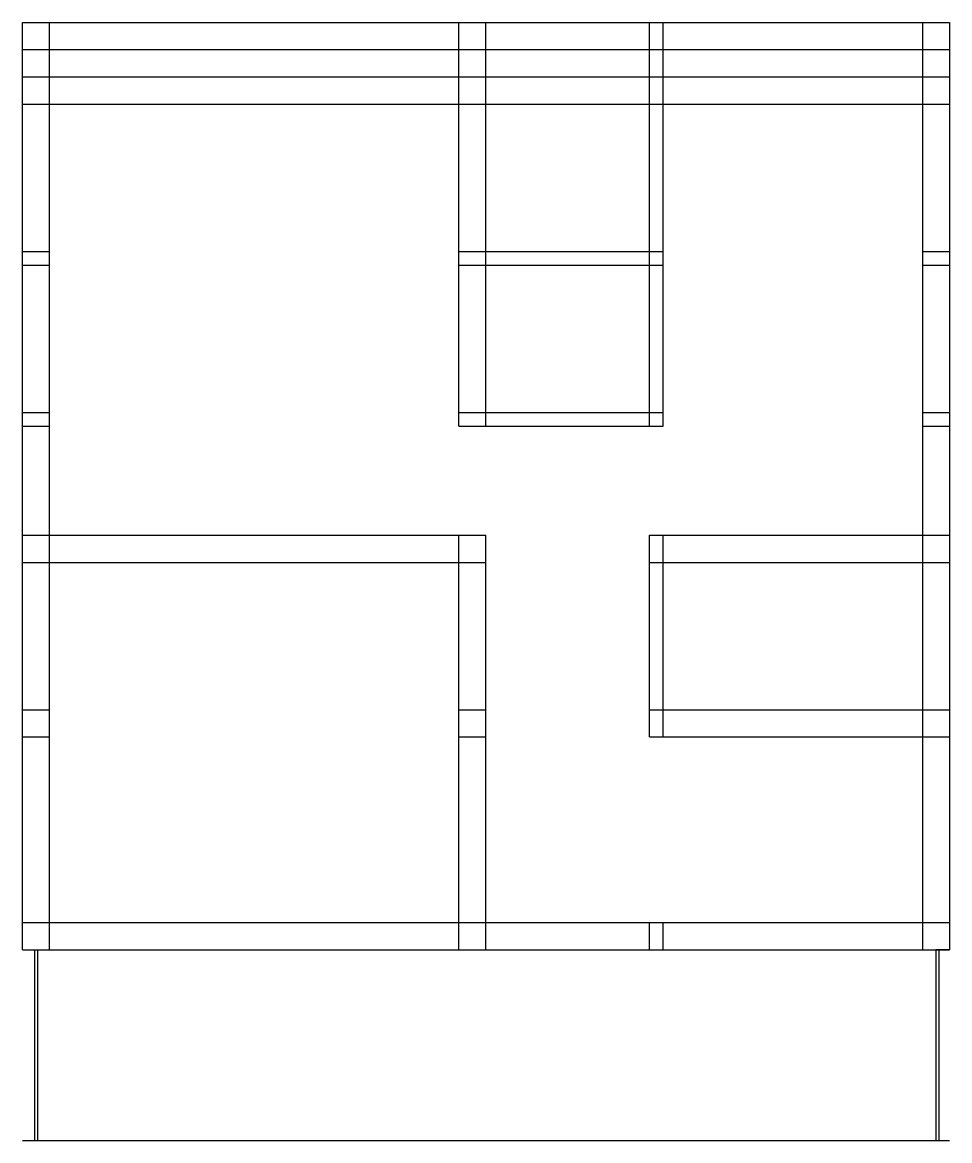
# Model space of a CAD drawing. Header units: feet. Extents: x 1943 to 2283, y 1230 to 1640.
import ezdxf

# ---------------------------------------------------------------- set-up
doc = ezdxf.new("R2010")
doc.units = ezdxf.units.FT
doc.header["$MEASUREMENT"] = 0

msp = doc.modelspace()

# ---------------------------------------------------------------- linework, layer by layer
for p, q in [((1943.1, 1300.42), (1943.1, 1640.42)), ((1943.1, 1640.42), (2283.1, 1640.42)), ((1953.1, 1300.42), (1953.1, 1640.42)), ((2103.1, 1492.42), (2103.1, 1640.42)), ((2113.1, 1492.42), (2113.1, 1640.42)), ((2173.1, 1492.42), (2173.1, 1640.42)), ((2178.1, 1492.42), (2178.1, 1640.42)), ((2273.1, 1640.42), (2273.1, 1300.42)), ((2283.1, 1640.42), (2283.1, 1300.42)), ((1943.1, 1630.42), (2283.1, 1630.42)), ((1943.1, 1620.42), (2283.1, 1620.42)), ((1943.1, 1610.42), (2283.1, 1610.42)), ((1943.1, 1556.42), (1953.1, 1556.42)), ((2103.1, 1556.42), (2178.1, 1556.42)), ((2273.1, 1556.42), (2283.1, 1556.42)), ((1943.1, 1551.42), (1953.1, 1551.42)), ((2103.1, 1551.42), (2178.1, 1551.42)), ((2273.1, 1551.42), (2283.1, 1551.42)), ((1943.1, 1497.42), (1953.1, 1497.42)), ((2103.1, 1497.42), (2178.1, 1497.42)), ((2273.1, 1497.42), (2283.1, 1497.42)), ((1943.1, 1492.42), (1953.1, 1492.42)), ((2103.1, 1492.42), (2178.1, 1492.42)), ((2273.1, 1492.42), (2283.1, 1492.42)), ((1943.1, 1452.42), (2113.1, 1452.42)), ((2103.1, 1300.42), (2103.1, 1452.42)), ((2113.1, 1300.42), (2113.1, 1452.42)), ((2173.1, 1452.42), (2283.1, 1452.42)), ((2173.1, 1378.42), (2173.1, 1452.42)), ((2178.1, 1378.42), (2178.1, 1452.42)), ((1943.1, 1442.42), (2113.1, 1442.42)), ((2173.1, 1442.42), (2283.1, 1442.42)), ((1943.1, 1388.42), (1953.1, 1388.42)), ((2103.1, 1388.42), (2113.1, 1388.42)), ((2173.1, 1388.42), (2283.1, 1388.42)), ((1943.1, 1378.42), (1953.1, 1378.42)), ((2103.1, 1378.42), (2113.1, 1378.42)), ((2173.1, 1378.42), (2283.1, 1378.42)), ((1943.1, 1310.42), (2283.1, 1310.42)), ((2173.1, 1300.42), (2173.1, 1310.42)), ((2178.1, 1300.42), (2178.1, 1310.42)), ((1943.1, 1300.42), (2283.1, 1300.42)), ((1947.6, 1300.42), (1947.6, 1230.42)), ((1948.6, 1300.42), (1948.6, 1230.42)), ((2283.1, 1300.42), (2278.1, 1300.42)), ((2278.1, 1300.42), (2278.1, 1230.42)), ((2279.1, 1300.42), (2279.1, 1230.42)), ((1943.1, 1230.42), (2283.1, 1230.42))]:
    msp.add_line(p, q)

doc.saveas('drawing.dxf')
